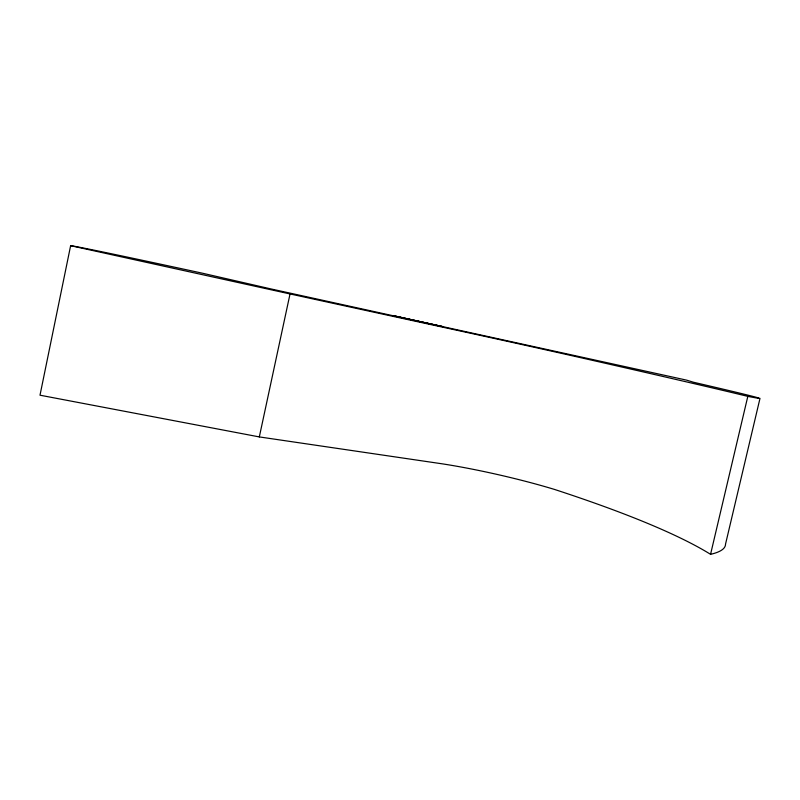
<?xml version="1.0" encoding="UTF-8"?>
<svg xmlns="http://www.w3.org/2000/svg" width="800" height="800" viewBox="0 0 800 800"><rect width="100%" height="100%" fill="white"/><g stroke="black" fill="none" stroke-linecap="round" stroke-linejoin="round"><path stroke-width="1.2" d="M710.56 554.32L747.82 396.37A437.65 2.66 12.5 0 0 693.47 382.24L686.57 380.13L270.73 288.88L202.59 273.24A368.62 2.28 12.5 0 0 70.63 245.68L40 395.2L259.32 436.92L443.04 463.95A107.4 11.97 12.9 0 1 554.41 489.4A567.82 80.12 11.3 0 1 710.56 554.32A434.76 49.77 12 0 0 725.52 544.17L760 398.35M259.32 436.92L290.03 293.95L70.63 245.68M290.03 293.95L472.13 333.59A108.06 0.64 12.5 0 1 584.3 358.5A572.68 4.3 12.4 0 1 747.82 396.37M442.87 326.66L393.52 315.73L442.87 326.66"/></g></svg>
